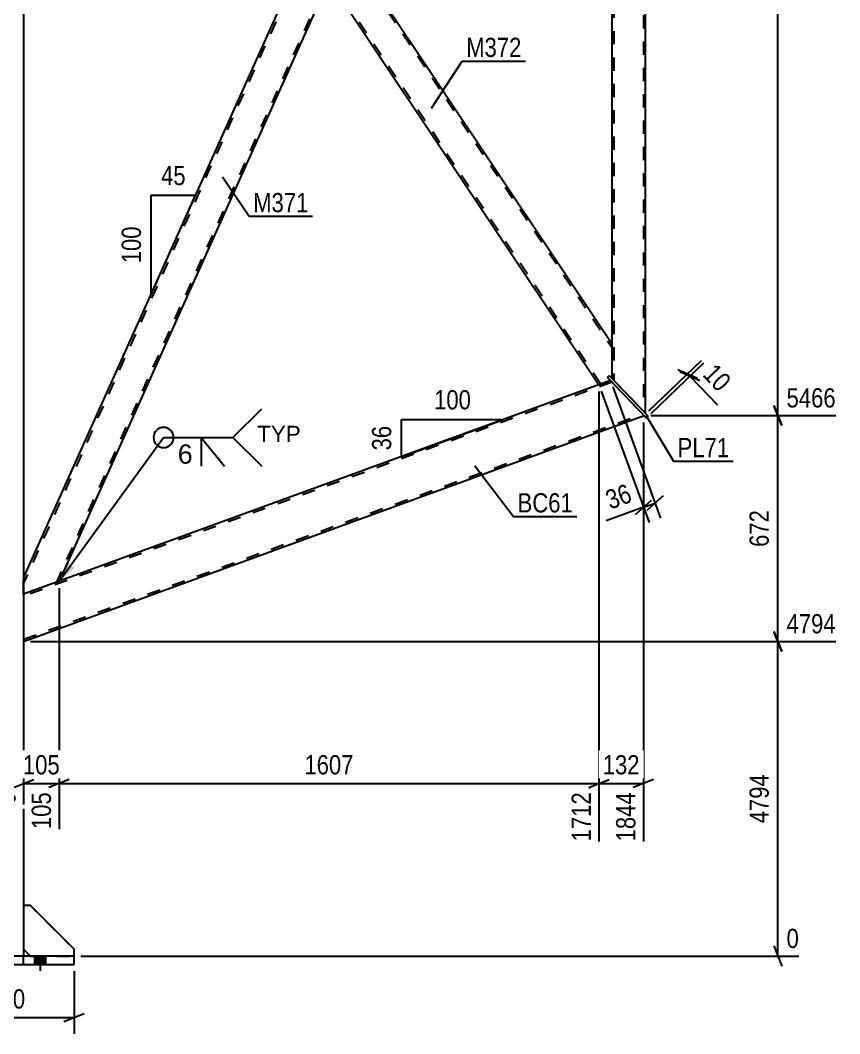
# Model space of a CAD drawing. Header units: millimetres. Extents: x 0 to 841, y 0 to 594.
# Drawn here: x 350.7 to 472.6, y 273.3 to 424.1 of the extents above; entities that cross this region are included whole.
import ezdxf

# ---------------------------------------------------------------- set-up
doc = ezdxf.new("R2010")
doc.units = ezdxf.units.MM
doc.linetypes.add('DXK_LINE_DOT2', pattern=[3.9198, 1.9599, -1.9599])
doc.styles.add('Arial', font='ARIAL.TTF', dxfattribs={"height": 0.2})
doc.styles.add('Arial Narrow', font='ARIALN.TTF', dxfattribs={"height": 0.2})

# ---------------------------------------------------------------- blocks, each defined once
blk = doc.blocks.new('Part-682121983-6496 - 6415')
at = {"color": 2, "linetype": 'Continuous'}
for p, q in [((399.03, 435.43), (396.61, 430.05)), ((399.03, 435.43), (438.68, 376.02)), ((396.61, 430.05), (436.77, 369.86)), ((438.68, 376.02), (438.68, 374.93)), ((438.68, 374.93), (438.68, 370.84))]:
    blk.add_line(p, q, dxfattribs=at)
at = {"color": 7, "linetype": 'DXK_LINE_DOT2'}
for p, q in [((398.84, 435.01), (398.85, 435.03)), ((398.87, 435.08), (398.88, 435.11)), ((398.88, 435.11), (438.68, 375.47)), ((396.75, 430.37), (437.06, 369.97)), ((438.68, 375.93), (438.68, 374.93)), ((438.04, 370.93), (438.33, 371.2)), ((438.47, 370.48), (438.04, 370.93)), ((438.33, 371.2), (438.68, 370.84)), ((436.77, 369.86), (438.47, 370.48))]:
    blk.add_line(p, q, dxfattribs=at)
blk = doc.blocks.new('Part-682121983-6461 - 6415')
at = {"color": 7, "linetype": 'DXK_LINE_DOT2'}
for p, q in [((436.87, 531.14), (351.18, 340.37)), ((438.68, 524.44), (356.05, 340.48)), ((351.18, 338.71), (351.18, 341.11)), ((356.44, 340.62), (351.18, 338.71))]:
    blk.add_line(p, q, dxfattribs=at)
at = {"color": 2, "linetype": 'Continuous'}
for p, q in [((351.18, 341.11), (393.33, 434.95)), ((396.61, 430.05), (356.44, 340.62))]:
    blk.add_line(p, q, dxfattribs=at)
blk = doc.blocks.new('Part-682121983-6466 - 6415')
at = {"color": 2, "linetype": 'Continuous'}
for p, q in [((358.68, 284.87), (318.68, 284.87)), ((318.68, 284.87), (318.68, 283.62)), ((318.68, 283.62), (358.68, 283.62)), ((326.18, 283.62), (326.18, 284.87)), ((351.18, 283.62), (351.18, 284.87)), ((358.68, 283.62), (358.68, 284.87))]:
    blk.add_line(p, q, dxfattribs=at)
at = {"color": 7, "linetype": 'DXK_LINE_DOT2'}
for p, q in [((326.18, 284.87), (326.18, 283.62)), ((351.18, 283.62), (351.18, 284.87))]:
    blk.add_line(p, q, dxfattribs=at)
blk = doc.blocks.new('Bolt-682121983-6536 - 6415')
at = {"linetype": 'Continuous'}
for points in [[(322.85, 283.62), (324.5, 283.62), (324.5, 284.87), (322.85, 284.87)], [(322.85, 283.62), (324.5, 283.62), (324.5, 284.87), (322.85, 284.87)], [(332.85, 283.62), (334.5, 283.62), (334.5, 284.87), (332.85, 284.87)], [(332.85, 283.62), (334.5, 283.62), (334.5, 284.87), (332.85, 284.87)], [(342.85, 283.62), (344.5, 283.62), (344.5, 284.87), (342.85, 284.87)], [(342.85, 283.62), (344.5, 283.62), (344.5, 284.87), (342.85, 284.87)], [(352.85, 283.62), (354.5, 283.62), (354.5, 284.87), (352.85, 284.87)], [(352.85, 283.62), (354.5, 283.62), (354.5, 284.87), (352.85, 284.87)]]:
    blk.add_hatch(color=1, dxfattribs=at).paths.add_polyline_path(points)
at = {"color": 1, "linetype": 'Continuous'}
for p, q in [((322.85, 283.62), (322.85, 284.87)), ((322.85, 283.62), (322.85, 284.87)), ((323.68, 282.67), (323.68, 284.87)), ((323.68, 282.67), (323.68, 284.87)), ((324.5, 283.62), (324.5, 284.87)), ((324.5, 283.62), (324.5, 284.87)), ((332.85, 283.62), (332.85, 284.87)), ((332.85, 283.62), (332.85, 284.87)), ((333.68, 282.67), (333.68, 284.87)), ((333.68, 282.67), (333.68, 284.87)), ((334.5, 283.62), (334.5, 284.87)), ((334.5, 283.62), (334.5, 284.87)), ((342.85, 283.62), (342.85, 284.87)), ((342.85, 283.62), (342.85, 284.87)), ((343.68, 282.67), (343.68, 284.87)), ((343.68, 282.67), (343.68, 284.87)), ((344.5, 283.62), (344.5, 284.87)), ((344.5, 283.62), (344.5, 284.87)), ((352.85, 283.62), (352.85, 284.87)), ((352.85, 283.62), (352.85, 284.87)), ((353.68, 282.67), (353.68, 284.87)), ((353.68, 282.67), (353.68, 284.87)), ((354.5, 283.62), (354.5, 284.87)), ((354.5, 283.62), (354.5, 284.87))]:
    blk.add_line(p, q, dxfattribs=at)
blk = doc.blocks.new('Part-682121983-6550 - 6415')
at = {"color": 2, "linetype": 'Continuous'}
for p, q in [((352.18, 292.37), (351.18, 292.37)), ((351.18, 292.37), (351.18, 285.87)), ((352.18, 292.37), (358.68, 285.87)), ((351.18, 285.87), (352.18, 284.87)), ((358.68, 284.87), (358.68, 285.87))]:
    blk.add_line(p, q, dxfattribs=at)
at = {"color": 7, "linetype": 'DXK_LINE_DOT2'}
blk.add_line((352.18, 284.87), (358.68, 284.87), dxfattribs=at)
blk = doc.blocks.new('Part-682121983-6551 - 6415')
at = {"color": 7, "linetype": 'DXK_LINE_DOT2'}
for p, q in [((352.18, 292.37), (351.18, 292.37)), ((351.18, 292.37), (351.18, 285.87)), ((358.68, 285.87), (352.18, 292.37)), ((351.18, 285.87), (352.18, 284.87)), ((358.68, 284.87), (358.68, 285.87)), ((352.18, 284.87), (358.68, 284.87))]:
    blk.add_line(p, q, dxfattribs=at)
blk = doc.blocks.new('Part-682121983-6566 - 6415')
at = {"color": 2, "linetype": 'Continuous'}
for p, q in [((438.33, 371.2), (438.04, 370.93)), ((438.04, 370.93), (443.82, 364.91)), ((444.11, 365.19), (438.33, 371.2)), ((444.11, 365.19), (443.82, 364.91))]:
    blk.add_line(p, q, dxfattribs=at)
blk = doc.blocks.new('Part-682121983-6571 - 6415')
at = {"color": 2, "linetype": 'Continuous'}
for p, q in [((351.18, 506.53), (351.18, 307.77)), ((351.18, 306.77), (351.18, 292.37)), ((351.18, 285.87), (351.18, 284.87))]:
    blk.add_line(p, q, dxfattribs=at)
at = {"color": 7, "linetype": 'DXK_LINE_DOT2'}
for p, q in [((351.18, 292.37), (351.18, 285.87)), ((351.18, 284.87), (326.18, 284.87))]:
    blk.add_line(p, q, dxfattribs=at)
blk = doc.blocks.new('Part-682121983-6576 - 6415')
at = {"color": 7, "linetype": 'DXK_LINE_DOT2'}
for p, q in [((443.38, 538.52), (443.38, 365.95)), ((438.98, 532.23), (438.98, 370.53)), ((438.68, 376.02), (438.68, 370.84)), ((438.68, 370.84), (443.68, 365.64))]:
    blk.add_line(p, q, dxfattribs=at)
at = {"color": 2, "linetype": 'Continuous'}
for p, q in [((443.68, 365.64), (443.68, 538.94)), ((438.68, 523.71), (438.68, 376.02))]:
    blk.add_line(p, q, dxfattribs=at)
blk = doc.blocks.new('Part-682121983-6581 - 6415')
at = {"color": 2, "linetype": 'Continuous'}
for p, q in [((438.47, 370.48), (351.18, 338.71)), ((351.18, 331.68), (443.47, 365.28))]:
    blk.add_line(p, q, dxfattribs=at)
at = {"color": 7, "linetype": 'DXK_LINE_DOT2'}
for p, q in [((438.7, 370.24), (351.18, 338.39)), ((438.47, 370.48), (443.47, 365.28)), ((351.18, 332), (443.25, 365.51)), ((351.18, 338.71), (351.18, 331.68))]:
    blk.add_line(p, q, dxfattribs=at)
blk = doc.blocks.new('AngleDimension-682121983-11278 - 6415')
at = {"color": 7, "linetype": 'Continuous'}
for p, q in [((370.13, 398.07), (376.77, 398.07)), ((370.13, 383.3), (376.77, 398.07)), ((370.13, 383.3), (370.13, 398.07)), ((374.45, 392.91), (376.77, 398.07))]:
    blk.add_line(p, q, dxfattribs=at)
at = {"color": 0}
for points in [[(375.88, 398.97), (375.88, 403.17), (371.02, 403.17), (371.02, 398.97)], [(369.23, 394.03), (365.03, 394.03), (365.03, 387.34), (369.23, 387.34)]]:
    blk.add_wipeout(points, dxfattribs=at)
at = {"color": 3, "style": 'Arial Narrow'}
blk.add_text('45', height=2.863, dxfattribs=at).set_placement((371.62, 399.57))
blk.add_text('100', height=2.863, rotation=90.0002, dxfattribs=at).set_placement((368.63, 387.94))
blk = doc.blocks.new('AngleDimension-682121983-15610 - 6415')
at = {"color": 7, "linetype": 'Continuous'}
for p, q in [((407.37, 364.7), (422.59, 364.7)), ((407.37, 359.16), (422.59, 364.7)), ((407.37, 359.16), (407.37, 364.7)), ((417.83, 362.97), (422.59, 364.7))]:
    blk.add_line(p, q, dxfattribs=at)
at = {"color": 0}
for points in [[(418.32, 365.6), (418.32, 369.8), (411.64, 369.8), (411.64, 365.6)], [(406.47, 364.36), (402.27, 364.36), (402.27, 359.5), (406.47, 359.5)]]:
    blk.add_wipeout(points, dxfattribs=at)
at = {"color": 3, "style": 'Arial Narrow'}
blk.add_text('100', height=2.863, dxfattribs=at).set_placement((412.24, 366.2))
blk.add_text('36', height=2.863, rotation=90.0002, dxfattribs=at).set_placement((405.87, 360.1))
blk = doc.blocks.new('StraightDimension-682121983-6667 - 6415')
at = {"color": 7, "linetype": 'Continuous'}
for p, q in [((463.38, 365.28), (463.38, 538.94)), ((462.78, 366.78), (463.98, 363.78)), ((444.47, 365.28), (471.99, 365.28))]:
    blk.add_line(p, q, dxfattribs=at)
blk = doc.blocks.new('StraightDimension-682121983-21601 - 6415')
at = {"color": 7, "linetype": 'Continuous'}
for p, q in [((436.77, 368.86), (436.77, 301.93)), ((356.44, 339.62), (356.44, 303.76)), ((357.94, 311.15), (354.94, 309.95)), ((435.27, 309.95), (438.27, 311.15)), ((356.44, 310.55), (436.77, 310.55))]:
    blk.add_line(p, q, dxfattribs=at)
at = {"color": 0}
blk.add_wipeout([(400.86, 311.3), (400.86, 315.5), (392.35, 315.5), (392.35, 311.3)], dxfattribs=at)
at = {"color": 0, "linetype": 'Continuous'}
blk.add_wipeout([(436.17, 309.85), (431.97, 309.85), (431.97, 301.33), (436.17, 301.33)], dxfattribs=at)
at = {"color": 3, "style": 'Arial Narrow'}
blk.add_text('1607', height=2.863, dxfattribs=at).set_placement((392.95, 311.9))
at = {"color": 3, "linetype": 'Continuous', "style": 'Arial Narrow'}
blk.add_text('1712', height=2.863, rotation=90.0002, dxfattribs=at).set_placement((435.57, 301.93))
blk = doc.blocks.new('StraightDimension-682121983-34927 - 6415')
at = {"color": 7, "linetype": 'Continuous'}
for p, q in [((338.68, 283.87), (338.68, 273.31)), ((358.68, 282.62), (358.68, 273.31)), ((340.18, 276.31), (337.18, 275.11)), ((357.18, 275.11), (360.18, 276.31)), ((338.68, 275.71), (358.68, 275.71))]:
    blk.add_line(p, q, dxfattribs=at)
at = {"color": 0}
blk.add_wipeout([(352.02, 276.46), (352.02, 280.66), (345.33, 280.66), (345.33, 276.46)], dxfattribs=at)
at = {"color": 3, "style": 'Arial Narrow'}
blk.add_text('400', height=2.863, dxfattribs=at).set_placement((345.93, 277.06))
blk = doc.blocks.new('StraightDimension-682121983-6611 - 6415')
at = {"color": 7, "linetype": 'Continuous'}
for p, q in [((444.19, 365.97), (452, 373.47)), ((444.54, 365.61), (452.35, 373.11)), ((448.48, 372.16), (451.42, 370.83)), ((451.77, 370.47), (448.82, 371.8)), ((449.95, 371.5), (450.29, 371.14))]:
    blk.add_line(p, q, dxfattribs=at)
at = {"color": 0}
blk.add_wipeout([(454.56, 367.78), (457.59, 370.69), (454.23, 374.19), (451.2, 371.28)], dxfattribs=at)
at = {"color": 7, "linetype": 'Continuous'}
blk.add_line((450.29, 371.14), (454.39, 366.88), dxfattribs=at)
blk.add_line((450.29, 371.14), (454.39, 366.88), dxfattribs=at)
at = {"color": 3, "style": 'Arial Narrow'}
blk.add_text('10', height=2.863, rotation=-46.146, dxfattribs=at).set_placement((452.05, 371.26))
blk = doc.blocks.new('StraightDimension-682121983-6650 - 6415')
at = {"color": 7, "linetype": 'Continuous'}
for p, q in [((463.98, 330.18), (462.78, 333.18)), ((352.18, 331.68), (471.99, 331.68)), ((463.38, 284.87), (463.38, 331.68)), ((462.78, 286.37), (463.98, 283.37)), ((359.68, 284.87), (466.5, 284.87))]:
    blk.add_line(p, q, dxfattribs=at)
at = {"color": 0, "linetype": 'Continuous'}
for points in [[(472.59, 332.28), (472.59, 336.48), (464.08, 336.48), (464.08, 332.28)], [(467.1, 285.47), (467.1, 289.67), (464.08, 289.67), (464.08, 285.47)]]:
    blk.add_wipeout(points, dxfattribs=at)
at = {"color": 0}
blk.add_wipeout([(462.63, 312.53), (458.43, 312.53), (458.43, 304.02), (462.63, 304.02)], dxfattribs=at)
at = {"color": 3, "linetype": 'Continuous', "style": 'Arial Narrow'}
for s, height, p in [('4794', 2.863, (464.68, 332.88)), ('0', 2.86, (464.68, 286.07))]:
    blk.add_text(s, height=height, dxfattribs=at).set_placement(p)
at = {"color": 3, "style": 'Arial Narrow'}
blk.add_text('4794', height=2.863, rotation=90.0002, dxfattribs=at).set_placement((462.03, 304.62))
blk = doc.blocks.new('StraightDimension-682121983-6658 - 6415')
at = {"color": 7, "linetype": 'Continuous'}
for p, q in [((463.98, 363.78), (462.78, 366.78)), ((444.47, 365.28), (471.99, 365.28)), ((463.38, 331.68), (463.38, 365.28)), ((462.78, 333.18), (463.98, 330.18)), ((352.18, 331.68), (471.99, 331.68))]:
    blk.add_line(p, q, dxfattribs=at)
at = {"color": 0, "linetype": 'Continuous'}
blk.add_wipeout([(472.59, 365.88), (472.59, 370.08), (464.08, 370.08), (464.08, 365.88)], dxfattribs=at)
at = {"color": 0}
blk.add_wipeout([(462.63, 351.82), (458.43, 351.82), (458.43, 345.14), (462.63, 345.14)], dxfattribs=at)
at = {"color": 3, "linetype": 'Continuous', "style": 'Arial Narrow'}
blk.add_text('5466', height=2.863, dxfattribs=at).set_placement((464.68, 366.48))
at = {"color": 3, "style": 'Arial Narrow'}
blk.add_text('672', height=2.863, rotation=90.0002, dxfattribs=at).set_placement((462.03, 345.74))
blk = doc.blocks.new('StraightDimension-682121983-11197 - 6415')
at = {"color": 7, "linetype": 'Continuous'}
for p, q in [((438.81, 369.54), (445.93, 350)), ((437.12, 368.92), (444.23, 349.38)), ((446.31, 353.33), (443.9, 351.17)), ((442.2, 350.56), (444.61, 352.71)), ((443.41, 351.63), (445.11, 352.25))]:
    blk.add_line(p, q, dxfattribs=at)
at = {"color": 0}
blk.add_wipeout([(442.66, 352.16), (441.22, 356.1), (436.66, 354.44), (438.1, 350.5)], dxfattribs=at)
at = {"color": 7, "linetype": 'Continuous'}
blk.add_line((443.41, 351.63), (437.86, 349.61), dxfattribs=at)
blk.add_line((443.41, 351.63), (437.86, 349.61), dxfattribs=at)
at = {"color": 3, "style": 'Arial Narrow'}
blk.add_text('36', height=2.863, rotation=20.002, dxfattribs=at).set_placement((438.45, 351.27))
blk = doc.blocks.new('StraightDimension-682121983-21600 - 6415')
at = {"color": 7, "linetype": 'Continuous'}
for p, q in [((436.77, 368.86), (436.77, 301.93)), ((443.38, 364.24), (443.38, 301.93)), ((435.27, 309.95), (438.27, 311.15)), ((444.88, 311.15), (441.88, 309.95)), ((436.77, 310.55), (443.38, 310.55))]:
    blk.add_line(p, q, dxfattribs=at)
at = {"color": 0}
blk.add_wipeout([(443.42, 311.3), (443.42, 315.5), (436.73, 315.5), (436.73, 311.3)], dxfattribs=at)
at = {"color": 0, "linetype": 'Continuous'}
blk.add_wipeout([(442.78, 309.85), (438.58, 309.85), (438.58, 301.33), (442.78, 301.33)], dxfattribs=at)
at = {"color": 3, "style": 'Arial Narrow'}
blk.add_text('132', height=2.863, dxfattribs=at).set_placement((437.33, 311.9))
at = {"color": 3, "linetype": 'Continuous', "style": 'Arial Narrow'}
blk.add_text('1844', height=2.863, rotation=90.0002, dxfattribs=at).set_placement((442.18, 301.93))
blk = doc.blocks.new('StraightDimension-682121983-21602 - 6415')
at = {"color": 7, "linetype": 'Continuous'}
for p, q in [((356.44, 339.62), (356.44, 303.76)), ((351.18, 330.68), (351.18, 307.42)), ((349.68, 309.95), (352.68, 311.15)), ((357.94, 311.15), (354.94, 309.95)), ((351.18, 310.55), (356.44, 310.55))]:
    blk.add_line(p, q, dxfattribs=at)
at = {"color": 0}
blk.add_wipeout([(357.15, 311.3), (357.15, 315.5), (350.47, 315.5), (350.47, 311.3)], dxfattribs=at)
at = {"color": 0, "linetype": 'Continuous'}
for points in [[(350.58, 309.85), (346.38, 309.85), (346.38, 306.82), (350.58, 306.82)], [(355.84, 309.85), (351.64, 309.85), (351.64, 303.16), (355.84, 303.16)]]:
    blk.add_wipeout(points, dxfattribs=at)
at = {"color": 3, "style": 'Arial Narrow'}
blk.add_text('105', height=2.863, dxfattribs=at).set_placement((351.07, 311.9))
at = {"color": 3, "linetype": 'Continuous', "style": 'Arial Narrow'}
for s, height, p in [('0', 2.86, (349.98, 307.42)), ('105', 2.863, (355.24, 303.76))]:
    blk.add_text(s, height=height, rotation=90.0002, dxfattribs=at).set_placement(p)
blk = doc.blocks.new('Mark-682121983-6492 - 6415')
at = {"color": 0}
blk.add_wipeout([(425.24, 418.63), (425.24, 421.63), (417.02, 421.63), (417.02, 418.63)], dxfattribs=at)
blk.add_wipeout([(425.24, 418.63), (425.24, 421.63), (417.02, 421.63), (417.02, 418.63)], dxfattribs=at)
at = {"color": 30, "linetype": 'Continuous'}
for p, q in [((411.88, 411.03), (416.42, 418.03)), ((416.42, 418.03), (425.84, 418.03))]:
    blk.add_line(p, q, dxfattribs=at)
at = {"color": 3, "style": 'Arial Narrow'}
blk.add_text('M372', height=2.863, dxfattribs=at).set_placement((417.02, 418.63))
blk = doc.blocks.new('Mark-682121983-6457 - 6415')
at = {"color": 0}
blk.add_wipeout([(393.55, 395.53), (393.55, 398.53), (385.33, 398.53), (385.33, 395.53)], dxfattribs=at)
blk.add_wipeout([(393.55, 395.53), (393.55, 398.53), (385.33, 398.53), (385.33, 395.53)], dxfattribs=at)
at = {"color": 30, "linetype": 'Continuous'}
for p, q in [((380.77, 400.81), (384.73, 394.93)), ((384.73, 394.93), (394.15, 394.93))]:
    blk.add_line(p, q, dxfattribs=at)
at = {"color": 3, "style": 'Arial Narrow'}
blk.add_text('M371', height=2.863, dxfattribs=at).set_placement((385.33, 395.53))
blk = doc.blocks.new('Mark-682121983-6562 - 6415')
at = {"color": 0}
blk.add_wipeout([(456.15, 359.09), (456.15, 362.09), (448.47, 362.09), (448.47, 359.09)], dxfattribs=at)
blk.add_wipeout([(456.15, 359.09), (456.15, 362.09), (448.47, 362.09), (448.47, 359.09)], dxfattribs=at)
at = {"color": 30, "linetype": 'Continuous'}
for p, q in [((443.75, 365.33), (447.87, 358.49)), ((447.87, 358.49), (456.75, 358.49))]:
    blk.add_line(p, q, dxfattribs=at)
at = {"color": 3, "style": 'Arial Narrow'}
blk.add_text('PL71', height=2.863, dxfattribs=at).set_placement((448.47, 359.09))
blk = doc.blocks.new('Mark-682121983-6577 - 6415')
at = {"color": 0}
blk.add_wipeout([(432.89, 350.87), (432.89, 353.87), (424.67, 353.87), (424.67, 350.87)], dxfattribs=at)
blk.add_wipeout([(432.89, 350.87), (432.89, 353.87), (424.67, 353.87), (424.67, 350.87)], dxfattribs=at)
at = {"color": 30, "linetype": 'Continuous'}
for p, q in [((418.31, 357.79), (424.07, 350.27)), ((424.07, 350.27), (433.49, 350.27))]:
    blk.add_line(p, q, dxfattribs=at)
at = {"color": 3, "style": 'Arial Narrow'}
blk.add_text('BC61', height=2.863, dxfattribs=at).set_placement((424.67, 350.87))
blk = doc.blocks.new('WeldMark-682121983-15551 - 6415')
at = {"linetype": 'Continuous'}
blk.add_hatch(color=30, dxfattribs=at).paths.add_polyline_path([(358.81, 342.61), (356.44, 340.62), (357.6, 343.49)])
at = {"color": 3, "linetype": 'Continuous'}
for p, q in [((382.32, 362.02), (386.61, 366.3)), ((377.61, 362.02), (381.04, 357.73)), ((377.61, 362.02), (377.61, 357.73)), ((382.32, 362.02), (386.61, 357.73))]:
    blk.add_line(p, q, dxfattribs=at)
at = {"color": 30, "linetype": 'Continuous'}
blk.add_line((356.44, 340.62), (372, 362.02), dxfattribs=at)
at = {"color": 3, "linetype": 'Continuous'}
blk.add_arc((372, 362.02), 1.5, 90, 270, dxfattribs=at)
at = {"color": 0}
blk.add_wipeout([(376.52, 357.92), (376.52, 361.32), (373.9, 361.32), (373.9, 357.92)], dxfattribs=at)
at = {"color": 30, "linetype": 'Continuous'}
blk.add_line((372, 362.02), (382.32, 362.02), dxfattribs=at)
at = {"color": 3, "linetype": 'Continuous'}
blk.add_arc((372, 362.02), 1.5, 270, 90, dxfattribs=at)
at = {"color": 3, "style": 'Arial'}
blk.add_text('6', height=2.87, dxfattribs=at).set_placement((374.1, 358.12))
at = {"color": 0, "linetype": 'Continuous'}
blk.add_wipeout([(392.4, 361.37), (392.4, 363.87), (385.92, 363.87), (385.92, 361.37)], dxfattribs=at)
blk.add_wipeout([(392.4, 361.37), (392.4, 363.87), (385.92, 363.87), (385.92, 361.37)], dxfattribs=at)
at = {"color": 3, "linetype": 'Continuous', "style": 'Arial'}
blk.add_text('TYP', height=2.388, dxfattribs=at).set_placement((385.92, 361.37))

msp = doc.modelspace()

# ---------------------------------------------------------------- block references
for name in ['Part-682121983-6576 - 6415', 'Part-682121983-6461 - 6415', 'Part-682121983-6571 - 6415', 'Part-682121983-6496 - 6415', 'Part-682121983-6566 - 6415', 'Part-682121983-6581 - 6415', 'Part-682121983-6550 - 6415', 'Part-682121983-6551 - 6415', 'Part-682121983-6466 - 6415', 'Bolt-682121983-6536 - 6415']:
    msp.add_blockref(name, (0, 0))

# ---------------------------------------------------------------- next in the draw order: block references
for name in ['StraightDimension-682121983-6667 - 6415', 'Mark-682121983-6492 - 6415', 'AngleDimension-682121983-11278 - 6415', 'Mark-682121983-6457 - 6415', 'AngleDimension-682121983-15610 - 6415', 'StraightDimension-682121983-34927 - 6415']:
    msp.add_blockref(name, (0, 0))

# ---------------------------------------------------------------- next in the draw order: block references
for name in ['StraightDimension-682121983-6611 - 6415', 'StraightDimension-682121983-21601 - 6415']:
    msp.add_blockref(name, (0, 0))

# ---------------------------------------------------------------- next in the draw order: block references
msp.add_blockref('StraightDimension-682121983-6650 - 6415', (0, 0))

# ---------------------------------------------------------------- next in the draw order: block references
msp.add_blockref('StraightDimension-682121983-6658 - 6415', (0, 0))

# ---------------------------------------------------------------- next in the draw order: block references
for name in ['StraightDimension-682121983-11197 - 6415', 'WeldMark-682121983-15551 - 6415', 'Mark-682121983-6577 - 6415', 'StraightDimension-682121983-21602 - 6415']:
    msp.add_blockref(name, (0, 0))

# ---------------------------------------------------------------- next in the draw order: block references
msp.add_blockref('StraightDimension-682121983-21600 - 6415', (0, 0))

# ---------------------------------------------------------------- next in the draw order: block references
msp.add_blockref('Mark-682121983-6562 - 6415', (0, 0))

doc.saveas('drawing.dxf')
